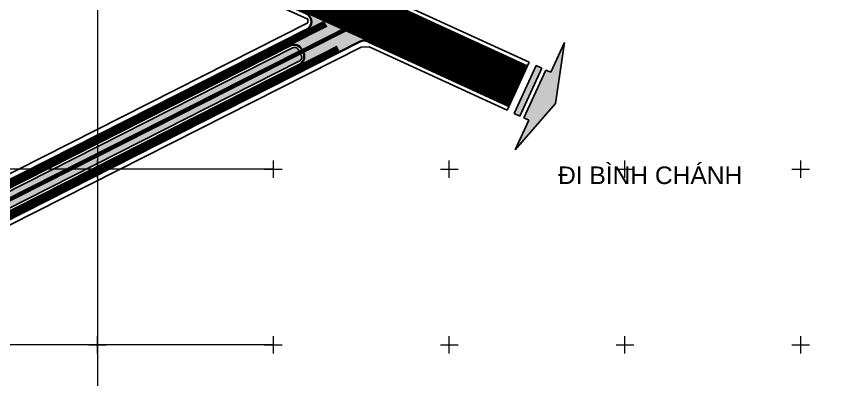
# Model space of a CAD drawing. Header units: millimetres. Extents: x 546597 to 607848, y 1180644 to 1193180.
# Drawn here: x 597708 to 598651, y 1182561 to 1182974 of the extents above; entities that cross this region are included whole.
import ezdxf
from ezdxf.enums import TextEntityAlignment as Align

# ---------------------------------------------------------------- set-up
doc = ezdxf.new("R2010")
doc.units = ezdxf.units.MM
doc.header["$MEASUREMENT"] = 0
doc.linetypes.add('ACAD_ISO02W100', pattern=[15, 12, -3])
doc.linetypes.add('DASHDOT', pattern=[1, 0.5, -0.25, 0, -0.25])
doc.layers.get('0').update_dxf_attribs({"linetype": 'CONTINUOUS', "lineweight": 20})
for name, color, linetype, lineweight in [('A-DUONG', 1, 'CONTINUOUS', 35), ('A-LE', 4, 'CONTINUOUS', 25), ('A-TIM', 6, 'DASHDOT', 13), ('toa do', 2, 'CONTINUOUS', 13)]:
    doc.layers.add(name, color=color, linetype=linetype, lineweight=lineweight)
for name, color, linetype in [('DIEN', 20, 'CONTINUOUS'), ('duong HH', 251, 'CONTINUOUS'), ('duong MOI', 251, 'ACAD_ISO02W100'), ('hatch CX cach ly', 70, 'CONTINUOUS'), ('text DUONG', 7, 'CONTINUOUS')]:
    doc.layers.add(name, color=color, linetype=linetype)
doc.styles.add('VNI-Helve Bold', font='VHELVEB.TTF')
doc.linetypes.add('FENCELINE2', pattern='A,6.35,-2.54,[132,ltypeshp.shx,S=2.54,R=0,X=-2.54,Y=0],-2.54,25.4', length=36.83)

# ---------------------------------------------------------------- blocks, each defined once
blk = doc.blocks.new('A$C1AD862F4')
h = blk.add_hatch(color=256)
h.paths.add_polyline_path([(23.2, 5.93), (24.65, 9.65), (47.84, 0.62), (10.76, 29.1), (-35.81, 33.19), (-12.62, 24.16), (-14.07, 20.45)])
h.paths.add_polyline_path([(-15.35, 17.15), (-17.03, 12.83), (20.24, -1.68), (21.92, 2.63)])
for p, q in [((10.76, 29.1), (-35.81, 33.19)), ((-12.62, 24.16), (-35.81, 33.19)), ((10.76, 29.1), (47.84, 0.62)), ((-14.07, 20.45), (-12.62, 24.16)), ((23.2, 5.93), (-14.07, 20.45)), ((-15.35, 17.15), (-17.03, 12.83)), ((-17.03, 12.83), (20.24, -1.68)), ((21.92, 2.63), (-15.35, 17.15)), ((18.06, -7.26), (-19.21, 7.25)), ((23.2, 5.93), (24.65, 9.65)), ((47.84, 0.62), (24.65, 9.65)), ((20.24, -1.68), (21.92, 2.63))]:
    blk.add_line(p, q)
blk = doc.blocks.new('CROSS')
for p, q in [((0, -5), (0, 5)), ((-5, 0), (5, 0))]:
    blk.add_line(p, q)

msp = doc.modelspace()

# ---------------------------------------------------------------- hatches: boundary and pattern name
at = {"layer": 'duong MOI', "ltscale": 3}
h = msp.add_hatch(color=254, dxfattribs=at)
h.paths.add_polyline_path([(598108.27, 1182972.39), (598017.8, 1183013.32, 0.068247), (598009.75, 1182989.52), (598037.26, 1182977.08, -0.629718), (598037.66, 1182959.04), (598011.85, 1182945.97, 0.021853), (598014.47, 1182938.33), (598018.82, 1182940.54, -0.414214), (598032.26, 1182936.13), (598033.16, 1182934.35)])
h.paths.add_polyline_path([(598129.06, 1182962.98), (598108.27, 1182972.39), (598033.16, 1182934.35), (598034.06, 1182932.56, -0.414214), (598029.66, 1182919.12), (598026.06, 1182917.3, 0.022126), (598031.19, 1182910.93), (598098.84, 1182945.19, -0.228751), (598107.54, 1182945.36), (598173.37, 1182915.1, 0.068234), (598186.02, 1182936.81)])
h.paths.add_polyline_path([(598149.63, 1183050.42), (598127.72, 1183002, -0.414214), (598114.49, 1182997.01), (598032.14, 1183034.27, 0.068978), (598017.8, 1183013.32), (598108.27, 1182972.39), (598140.87, 1182988.89, -0.178086), (598141.37, 1182995.78), (598161.92, 1183041.21, 0.041614)])
h.paths.add_polyline_path([(598146.3, 1182982.57, -0.218368), (598140.87, 1182988.89), (598108.27, 1182972.39), (598129.06, 1182962.98), (598186.02, 1182936.81, 0.069002), (598192.39, 1182961.39)])
at = {"layer": 'hatch CX cach ly'}
h = msp.add_hatch(dxfattribs=at)
h.set_pattern_fill('M-SWAMP', color=256, scale=10, style=0)
h.set_pattern_definition([(0, (651998.474, 1186516.907), (5, 8.660254), [1.25, -8.75]), (90, (651999.0993, 1186516.907), (-5, 8.66025403), [0.625, -16.695508]), (90, (651999.2555, 1186516.907), (-5, 8.66025403), [0.5, -16.820508]), (90, (651998.943, 1186516.907), (-5, 8.66025403), [0.5, -16.820508]), (60, (651999.412, 1186516.907), (-5, 8.660254), [0.4, -9.6]), (120, (651998.787, 1186516.907), (-10, 4e-09), [0.4, -9.6])])
h.paths.add_polyline_path([(598030.04, 1182932.77), (598028.46, 1182935.89, 0.414214), (598021.74, 1182938.09), (597634.6, 1182742.04, 0.414214), (597632.4, 1182735.32), (597633.98, 1182732.2)])
h.paths.add_polyline_path([(598029.42, 1182922.92, 0.414214), (598031.62, 1182929.64), (598030.04, 1182932.77), (597633.98, 1182732.2), (597635.56, 1182729.08, 0.414214), (597642.28, 1182726.88)])

# ---------------------------------------------------------------- linework, layer by layer
at = {"layer": 'A-DUONG', "ltscale": 25, "flags": 128}
msp.add_lwpolyline([(598595.57, 1183388.19), (598344.14, 1183426.26, 0.335885), (598333.53, 1183420.49), (598141.37, 1182995.78, 0.412495), (598146.3, 1182982.57), (598288.71, 1182917.13)], format="xyb", dxfattribs=at)
at = {"layer": 'A-DUONG', "ltscale": 0.05}
for points in [[(598037.66, 1182959.04), (597624.77, 1182749.95, -0.430895), (597604.25, 1182757.33), (597557.39, 1182864.5, -0.213903), (597557.44, 1182869.41), (597676.84, 1183129.24, -0.412495), (597690.05, 1183134.17), (598037.26, 1182977.08, -0.629718)], [(597631.75, 1182728.83), (597629.95, 1182732.4, -0.414214), (597634.35, 1182745.84), (598018.82, 1182940.54, -0.414214), (598032.26, 1182936.13), (598034.06, 1182932.56, -0.414214), (598029.66, 1182919.12), (597645.19, 1182724.43, -0.414214)]]:
    msp.add_lwpolyline(points, format="xyb", close=True, dxfattribs=at)
msp.add_lwpolyline([(597682.28, 1182578.83), (597632.33, 1182693.09, -0.397727), (597639.3, 1182712.48), (598098.84, 1182945.19, -0.228751), (598107.54, 1182945.36), (598267.83, 1182871.69)], format="xyb", dxfattribs=at)
at = {"layer": 'A-LE', "flags": 128}
msp.add_lwpolyline([(598506.32, 1183158.3), (598252.46, 1183211.27), (598245.5, 1183207.73), (598148.21, 1182992.7), (598150.69, 1182986.06), (598290.8, 1182921.67)], dxfattribs=at)
msp.add_lwpolyline([(598039.08, 1182966.49), (597617.13, 1182752.81), (597610.66, 1182755.13), (597563.8, 1182862.33), (597563.88, 1182871.45), (597681.37, 1183127.12), (597688.02, 1183129.6), (598038.98, 1182970.81)], close=True, dxfattribs=at)
at = {"layer": 'A-LE'}
msp.add_lwpolyline([(597642.28, 1182726.88), (598029.42, 1182922.92, 0.414214), (598031.62, 1182929.64), (598028.46, 1182935.89, 0.414214), (598021.74, 1182938.09), (597634.6, 1182742.04, 0.414214), (597632.4, 1182735.32), (597635.56, 1182729.08, 0.414214)], format="xyb", close=True, dxfattribs=at)
at = {"layer": 'A-LE', "ltscale": 0.05}
msp.add_lwpolyline([(597686.86, 1182580.83), (597635.53, 1182698.25), (597637.99, 1182705.09), (598099.87, 1182938.98), (598108.88, 1182939.18), (598116.61, 1182935.69), (598265.75, 1182867.15)], dxfattribs=at)
at = {"layer": 'A-TIM', "ltscale": 20, "flags": 128}
for points in [[(597195.48, 1183386.68), (597632.05, 1183187.85), (598129.06, 1182962.98), (598278.27, 1182894.41)], [(596104.2, 1181957.51), (598053.33, 1182944.56)]]:
    msp.add_lwpolyline(points, dxfattribs=at)
at = {"layer": 'DIEN', "linetype": 'FENCELINE2', "ltscale": 2, "const_width": 5}
msp.add_lwpolyline([(598648.29, 1183795.71), (598499.65, 1183170.58), (595858.52, 1181833.1), (595629.25, 1181399.71)], dxfattribs=at)
at = {"layer": 'duong HH', "color": 254, "ltscale": 5, "const_width": 50, "flags": 128}
msp.add_lwpolyline([(597187.13, 1183390.48), (597632.05, 1183187.85), (598129.06, 1182962.98), (598278.27, 1182894.41)], dxfattribs=at)
at = {"layer": 'duong MOI', "color": 254, "ltscale": 3, "const_width": 8}
for points in [[(596120.64, 1181983.77), (596491.82, 1182171.74), (596551.6, 1182202.02), (596767.79, 1182311.49), (596809.72, 1182332.73), (596941.25, 1182399.33), (596983.18, 1182420.57), (597149.09, 1182504.41), (597190.91, 1182525.94), (597584.15, 1182724.9), (597626.75, 1182746.47), (598059.5, 1182965.62)], [(596135.1, 1181955.22), (596506.28, 1182143.19), (596566.06, 1182173.47), (596782.25, 1182282.94), (596824.18, 1182304.18), (596955.7, 1182370.78), (596997.64, 1182392.02), (597163.63, 1182475.91), (597205.45, 1182497.43), (597598.6, 1182696.35), (597641.21, 1182717.93), (598073.96, 1182937.07)]]:
    msp.add_lwpolyline(points, dxfattribs=at)
at = {"layer": 'hatch CX cach ly', "const_width": 4}
msp.add_lwpolyline([(598183.82, 1182937.82), (598278.27, 1182894.41)], dxfattribs=at)
at = {"layer": 'hatch CX cach ly', "color": 200, "const_width": 2.5}
msp.add_lwpolyline([(598183.82, 1182937.82), (598278.27, 1182894.41)], dxfattribs=at)
at = {"layer": 'toa do', "color": 250}
for p, q in [((597800, 1187683.82), (597800, 1181922.6)), ((597999.06, 1182800.02), (591642.61, 1182800.02)), ((597999.06, 1182600.02), (591642.61, 1182600.02))]:
    msp.add_line(p, q, dxfattribs=at)

# ---------------------------------------------------------------- block references
at = {"layer": 'A-LE', "xscale": 1.500000002794709, "yscale": 1.500000002794709, "zscale": 1.500000002794709, "rotation": 266.595258741095}
msp.add_blockref('A$C1AD862F4', (598278.23, 1182893.55), dxfattribs=at)
at = {"layer": 'toa do', "xscale": 2, "yscale": 2, "zscale": 2}
for p in [(597800, 1182800.02), (597800, 1182800.02), (598000, 1182800.02), (598000, 1182800.02), (598199.99, 1182800.02), (598199.99, 1182800.02), (598599.99, 1182800.02), (598599.99, 1182800.02), (597800, 1182600.02), (597800, 1182600.02), (598000, 1182600.02), (598000, 1182600.02), (598199.99, 1182600.02), (598199.99, 1182600.02), (598399.99, 1182600.02), (598399.99, 1182600.02), (598599.99, 1182600.02), (598599.99, 1182600.02)]:
    msp.add_blockref('CROSS', p, dxfattribs=at)

# ---------------------------------------------------------------- next in the draw order: wipeouts: each hides what was drawn before it
msp.add_wipeout([(598318.01, 1182781.51), (598537.23, 1182781.51), (598537.23, 1182809.8), (598318.01, 1182809.8)]).dxf.layer = 'text DUONG'

# ---------------------------------------------------------------- next in the draw order: block references
msp.add_blockref('CROSS', (598399.99, 1182800.02), dxfattribs=at)
msp.add_blockref('CROSS', (598399.99, 1182800.02), dxfattribs=at)

# ---------------------------------------------------------------- next in the draw order: texts
at = {"layer": 'text DUONG', "style": 'VNI-Helve Bold'}
msp.add_text('ÑI BÌNH CHAÙNH', height=20, dxfattribs=at).set_placement((598428.62, 1182783.07), align=Align.CENTER)

doc.saveas('drawing.dxf')
